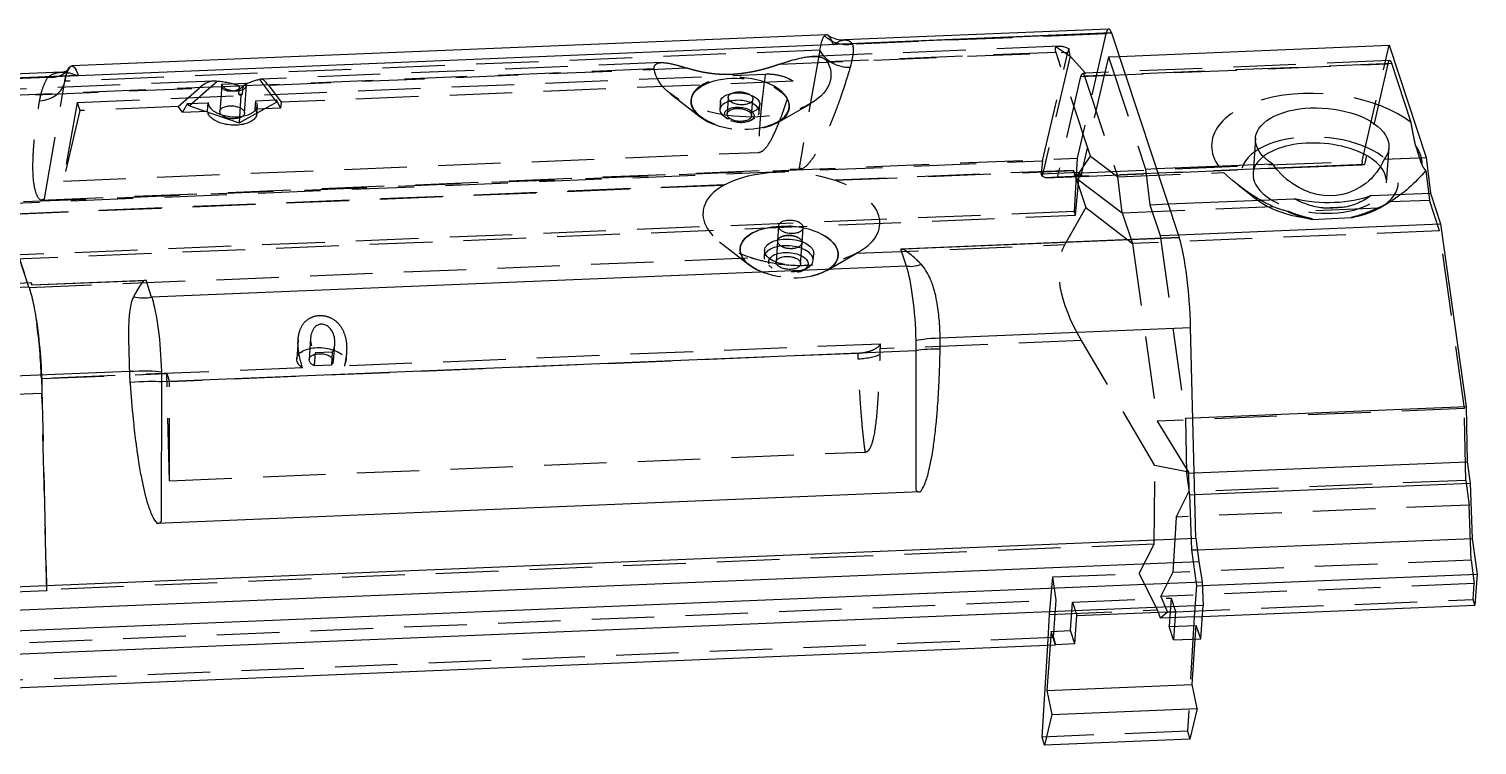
# Model space of a CAD drawing. Header units: millimetres. Extents: x -380 to 80, y -30 to 64.
# Drawn here: x -67.6 to 79.5, y -8.9 to 63.8 of the extents above; entities that cross this region are included whole.
import ezdxf

# ---------------------------------------------------------------- set-up
doc = ezdxf.new("R2010")
doc.units = ezdxf.units.MM
doc.linetypes.add('HIDDEN', pattern=[9.525, 6.35, -3.175])
doc.layers.get('0').update_dxf_attribs({"color": 253, "lineweight": 70, "true_color": 0x8faf8f})
doc.layers.add('Hidden', color=98, linetype='Continuous', lineweight=70, true_color=0x054805)

msp = doc.modelspace()

# ---------------------------------------------------------------- linework, layer by layer
at = {"color": 98, "lineweight": -3, "true_color": 0x054805}
for p, q in [((-74.18, 58.59), (42.37, 63.39)), ((42.37, 63.39), (14.17, 62.23)), ((42.08, 63.79), (15.25, 62.69)), ((42.37, 63.39), (49.25, 42.61)), ((13.42, 63.21), (-63.25, 60.06)), ((43.16, 61.01), (70.57, 62.14)), ((70.57, 62.14), (74.33, 50.75)), ((-64.3, 59.41), (-74.47, 58.99)), ((-62.65, 59.07), (-74.18, 58.6)), ((46.93, 49.63), (58.73, 50.11)), ((68.07, 50.03), (59.07, 49.66)), ((67.8, 50.01), (68.07, 50.03)), ((68.29, 50.94), (68.07, 50.03)), ((70.08, 50.58), (74.33, 50.75)), ((74.33, 50.75), (74.78, 47.12)), ((59.08, 49.65), (67.8, 50.01)), ((68.76, 46.88), (74.78, 47.12)), ((74.78, 47.12), (75.81, 44.01)), ((48.12, 46.03), (60.95, 46.55)), ((49.15, 42.91), (75.81, 44.01)), ((75.81, 44.01), (78.4, 25.46)), ((49.25, 42.61), (20.98, 41.45)), ((21.55, 39.71), (20.98, 41.45)), ((49.25, 42.6), (21.21, 41.45)), ((49.25, 42.6), (49.25, 42.61)), ((-67.3, 37.81), (-55.7, 38.29)), ((-67.3, 37.81), (-55.93, 38.27)), ((-55.13, 36.56), (-55.7, 38.29)), ((21.55, 39.71), (-55.13, 36.56)), ((-67.36, 38.01), (-136.45, 35.16)), ((-67.36, 38.01), (-67.3, 37.81)), ((-67.3, 37.81), (-67.3, 37.81)), ((24.97, 32.45), (50.4, 33.49)), ((50.95, 12.1), (50.4, 33.49)), ((22.54, 31.13), (-54.14, 27.97)), ((22.53, 16.99), (22.54, 31.13)), ((-135.24, 25.85), (-57.39, 29.05)), ((-54.14, 27.97), (-54.15, 13.83)), ((50.64, 24.32), (78.4, 25.46)), ((78.4, 25.46), (78.5, 19.86)), ((50.78, 18.72), (78.5, 19.86)), ((78.5, 19.86), (78.8, 17.68)), ((50.83, 16.53), (78.8, 17.68)), ((78.8, 17.68), (79, 12.08)), ((22.95, 16.79), (-54.57, 13.6)), ((-134.69, 4.46), (50.95, 12.1)), ((50.95, 12.1), (51.24, 9.75)), ((51.09, 10.93), (79, 12.08)), ((79, 12.08), (79.51, 8.44)), ((-134.4, 2.11), (51.24, 9.75)), ((51.24, 9.75), (51.58, 7.67)), ((-134.06, 0.03), (51.58, 7.67)), ((51.58, 7.67), (51.68, 5.27)), ((51.6, 7.29), (79.51, 8.44)), ((79.51, 8.44), (79.29, 5.3)), ((51.68, 5.27), (-133.96, -2.37)), ((38.86, 4.25), (48.89, 4.66)), ((48.34, 4.64), (48.24, 3.13)), ((48.89, 4.66), (48.69, 1.77)), ((51.44, 1.88), (51.68, 5.27)), ((51.6, 4.16), (79.29, 5.3)), ((38.66, 1.36), (38.86, 4.25)), ((48.69, 1.77), (48.24, 3.13)), ((48.69, 1.77), (51.44, 1.88)), ((50.57, -2.74), (50.89, 1.86)), ((-134.2, -5.76), (36.69, 1.28)), ((35.34, -8.09), (35.9, 1.24)), ((36.15, 1.25), (35.82, -3.35)), ((38.66, 1.36), (36.69, 1.28)), ((35.82, -3.35), (50.57, -2.74)), ((51.08, -5.19), (50.57, -2.74)), ((35.82, -3.35), (36.33, -5.8)), ((36.33, -5.8), (35.58, -8.9)), ((36.33, -5.8), (51.08, -5.19)), ((51.08, -5.19), (50.32, -8.29)), ((35.58, -8.9), (35.34, -8.09)), ((50.32, -8.29), (35.58, -8.9))]:
    msp.add_line(p, q, dxfattribs=at)
for centre, major_axis, ratio, start_param, end_param in [((42.21, 60.79), (0.12, -3), 0.178797, 2.613649, 3.141593), ((41.97, 57.68), (0.28, -6.69), 0.178797, 2.582805, 2.585314), ((13.7, 56.52), (0.28, -6.69), 0.178797, 2.589343, 3.141593), ((63.53, 48.65), (-6.78, 0.48), 0.521615, 3.609665, 5.753626), ((48.59, 34.3), (0.41, -9.99), 0.178797, 1.482903, 2.545282), ((21.07, 32.9), (0.33, -7.99), 0.178797, 1.470426, 2.582805), ((-67.96, 29.5), (0.41, -9.99), 0.178797, 2.545282, 2.582805), ((21.07, 32.9), (0.33, -7.99), 0.178797, 1.339166, 1.470426), ((25.52, 31.04), (-3, 0.06), 0.078239, 4.896488, 6.166082), ((-56.79, 27.65), (-2.99, -0.21), 0.094318, 3.619224, 4.888818)]:
    msp.add_ellipse(centre, major_axis=major_axis, ratio=ratio, start_param=start_param, end_param=end_param, dxfattribs=at)
at = {"color": 98, "lineweight": -3, "true_color": 0x054805, "extrusion": (-2.31032e-17, -1.13573e-16, -1)}
for start_param, end_param in [(6.002205, 6.132158), (6.132158, 6.835435)]:
    msp.add_ellipse((-62.98, 53.36), major_axis=(-0.28, 6.69), ratio=0.178797, start_param=start_param, end_param=end_param, dxfattribs=at)
at = {"color": 98, "lineweight": -3, "true_color": 0x054805, "extrusion": (1.60104e-17, -7.68547e-17, -1)}
msp.add_ellipse((-66.07, 61.37), major_axis=(2.51, -1.64), ratio=0.759894, start_param=6.161952, end_param=6.283276, dxfattribs=at)
at = {"color": 98, "lineweight": -3, "true_color": 0x054805, "extrusion": (1.7955e-17, -1.40383e-16, -1)}
for centre, major_axis, start_param, end_param in [((63.78, 52.22), (6.78, -0.48), 2.374957, 6.627561), ((63.65, 50.35), (7.98, -0.56), 0.839857, 1.879476)]:
    msp.add_ellipse(centre, major_axis=major_axis, ratio=0.521615, start_param=start_param, end_param=end_param, dxfattribs=at)
at = {"color": 98, "lineweight": -3, "true_color": 0x054805, "extrusion": (2.41556e-16, -6.06514e-16, -1)}
for start_param, end_param in [(6.067338, 7.635702), (5.60512, 6.067338)]:
    msp.add_ellipse((63.92, 54.23), major_axis=(3.07, -6.85), ratio=0.876831, start_param=start_param, end_param=end_param, dxfattribs=at)
at = {"color": 98, "lineweight": -3, "true_color": 0x054805, "extrusion": (-1.90373e-17, -6.67263e-17, -1)}
msp.add_ellipse((23.38, 41.88), major_axis=(-2.39, -1.81), ratio=0.53569, start_param=5.22286, end_param=5.885478, dxfattribs=at)
at = {"color": 98, "lineweight": -3, "true_color": 0x054805, "extrusion": (-1.18495e-20, -1.75542e-16, -1)}
msp.add_ellipse((-56.66, 38.59), major_axis=(-2.85, 0.95), ratio=0.671202, start_param=3.939401, end_param=4.602019, dxfattribs=at)
at = {"color": 98, "lineweight": -3, "true_color": 0x054805, "extrusion": (-2.35279e-17, -1.03258e-16, -1)}
for start_param, end_param in [(0.558787, 1.671167), (1.671167, 1.802427)]:
    msp.add_ellipse((-55.6, 29.75), major_axis=(-0.33, 7.99), ratio=0.178797, start_param=start_param, end_param=end_param, dxfattribs=at)
at = {"color": 98, "lineweight": -3, "true_color": 0x054805, "extrusion": (1.7416e-18, -7.93445e-17, -1)}
msp.add_ellipse((25.52, 32.2), major_axis=(3, 0.07), ratio=0.085741, start_param=3.233596, end_param=4.531647, dxfattribs=at)
at = {"color": 98, "lineweight": -3, "true_color": 0x054805, "extrusion": (2.86819e-17, -3.17122e-17, -1)}
msp.add_ellipse((-56.84, 28.81), major_axis=(3, 0.09), ratio=0.086989, start_param=4.532243, end_param=5.830294, dxfattribs=at)
at = {"color": 98, "lineweight": -3, "true_color": 0x054805}
for points, knots in [([(13.59, 63.16), (13.82, 63), (14.11, 62.86), (14.69, 62.7), (14.97, 62.67), (15.25, 62.69)], [0, 0, 0, 0, 0.001008581, 0.001008581, 0.001856564, 0.001856564, 0.001856564, 0.001856564]), ([(14.09, 62.24), (14.1, 62.24), (14.11, 62.24), (14.12, 62.23), (14.14, 62.23), (14.15, 62.23), (14.16, 62.23), (14.17, 62.23)], [-0.00000017333, -0.00000017333, -0.00000017333, -0.00000017333, 0.00000275573, 0.00000422026, 0.00000568479, 0.00000714932, 0.00001007839, 0.00001007839, 0.00001007839, 0.00001007839]), ([(14.17, 62.23), (14.32, 62.29), (14.37, 62.35), (14.46, 62.41), (14.55, 62.46), (14.64, 62.51), (14.73, 62.55), (14.78, 62.58), (14.84, 62.6), (14.89, 62.62), (14.92, 62.63), (14.95, 62.64), (14.99, 62.65), (15.07, 62.67), (15.16, 62.68), (15.24, 62.69)], [-0.015862489, -0.015862489, -0.015862489, -0.015862489, -0.015061123, -0.015061123, -0.015061123, -0.014200078, -0.014200078, -0.014200078, -0.013661924, -0.013661924, -0.013661924, -0.013325578, -0.013325578, -0.013325578, -0.012418434, -0.012418434, -0.012418434, -0.012418434]), ([(-64.3, 59.41), (-64.07, 59.42), (-63.81, 59.52), (-63.62, 59.66), (-63.59, 59.69), (-63.56, 59.73), (-63.56, 59.74), (-63.56, 59.73)], [0, 0, 0, 0, 0.00207208, 0.00207208, 0.002788052, 0.002788052, 0.003453099, 0.003453099, 0.003453099, 0.003453099]), ([(-64.3, 59.41), (-64.16, 59.42), (-64.03, 59.41), (-63.89, 59.4), (-63.84, 59.39), (-63.78, 59.39), (-63.73, 59.38), (-63.65, 59.37), (-63.56, 59.35), (-63.48, 59.33), (-63.34, 59.3), (-63.21, 59.26), (-63.07, 59.21), (-62.94, 59.17), (-62.83, 59.11), (-62.65, 59.07)], [-0.019703019, -0.019703019, -0.019703019, -0.019703019, -0.018795875, -0.018795875, -0.018795875, -0.018459529, -0.018459529, -0.018459529, -0.017921375, -0.017921375, -0.017921375, -0.01706033, -0.01706033, -0.01706033, -0.016258964, -0.016258964, -0.016258964, -0.016258964]), ([(-62.65, 59.07), (-62.64, 59.07), (-62.63, 59.07), (-62.62, 59.07), (-62.61, 59.07), (-62.6, 59.08), (-62.59, 59.08), (-62.58, 59.09)], [0, 0, 0, 0, 0.0000460859, 0.0000691289, 0.0000921718, 0.0001152148, 0.0001613007, 0.0001613007, 0.0001613007, 0.0001613007]), ([(20.98, 41.45), (21.01, 41.45), (21.04, 41.45), (21.12, 41.45), (21.16, 41.45), (21.21, 41.45)], [0, 0, 0, 0, 0.0001017845, 0.0001017845, 0.0002342784, 0.0002342784, 0.0002342784, 0.0002342784]), ([(23.06, 39.88), (22.99, 39.96), (22.91, 40.03), (22.84, 40.11), (22.72, 40.23), (22.59, 40.35), (22.47, 40.46), (22.27, 40.64), (22.07, 40.81), (21.86, 40.98), (21.64, 41.14), (21.43, 41.3), (21.21, 41.45)], [0.025575306, 0.025575306, 0.025575306, 0.025575306, 0.026031803, 0.026031803, 0.026031803, 0.026762197, 0.026762197, 0.026762197, 0.027930828, 0.027930828, 0.027930828, 0.029135979, 0.029135979, 0.029135979, 0.029135979]), ([(24.97, 32.45), (24.96, 33.08), (24.92, 33.71), (24.87, 34.34), (24.81, 34.95), (24.73, 35.55), (24.63, 36.14), (24.56, 36.51), (24.48, 36.87), (24.39, 37.22), (24.33, 37.43), (24.26, 37.65), (24.19, 37.86), (24.13, 38.03), (24.07, 38.2), (24, 38.36), (23.89, 38.62), (23.76, 38.88), (23.62, 39.12), (23.46, 39.39), (23.28, 39.65), (23.06, 39.88)], [-0.02649951, -0.02649951, -0.02649951, -0.02649951, -0.02403252, -0.02403252, -0.02403252, -0.02164029, -0.02164029, -0.02164029, -0.02014514, -0.02014514, -0.02014514, -0.01921067, -0.01921067, -0.01921067, -0.01844707, -0.01844707, -0.01844707, -0.01722529, -0.01722529, -0.01722529, -0.01586628, -0.01586628, -0.01586628, -0.01586628]), ([(-55.93, 38.27), (-56.02, 38.16), (-56.1, 38.04), (-56.19, 37.92), (-56.33, 37.72), (-56.46, 37.51), (-56.59, 37.29), (-56.68, 37.15), (-56.76, 37.01), (-56.83, 36.86), (-56.88, 36.77), (-56.93, 36.68), (-56.98, 36.58)], [0.000526978, 0.000526978, 0.000526978, 0.000526978, 0.00137345, 0.00137345, 0.00137345, 0.002718358, 0.002718358, 0.002718358, 0.003558925, 0.003558925, 0.003558925, 0.00408428, 0.00408428, 0.00408428, 0.00408428]), ([(-55.93, 38.27), (-55.89, 38.28), (-55.84, 38.28), (-55.77, 38.28), (-55.73, 38.29), (-55.7, 38.29)], [0, 0, 0, 0, 0.000132255, 0.000132255, 0.0002342784, 0.0002342784, 0.0002342784, 0.0002342784]), ([(-56.98, 36.58), (-57.1, 36.34), (-57.18, 36.08), (-57.25, 35.8), (-57.31, 35.55), (-57.35, 35.29), (-57.38, 35.02), (-57.4, 34.85), (-57.42, 34.68), (-57.43, 34.51), (-57.44, 34.47), (-57.44, 34.43), (-57.44, 34.39)], [-0.015346008, -0.015346008, -0.015346008, -0.015346008, -0.014001934, -0.014001934, -0.014001934, -0.012784749, -0.012784749, -0.012784749, -0.012024008, -0.012024008, -0.012024008, -0.01184926, -0.01184926, -0.01184926, -0.01184926]), ([(-57.44, 34.39), (-57.46, 34.08), (-57.47, 33.76), (-57.48, 33.43), (-57.49, 32.83), (-57.48, 32.22), (-57.46, 31.59), (-57.44, 30.76), (-57.41, 29.9), (-57.39, 29.05)], [-0.01184926, -0.01184926, -0.01184926, -0.01184926, -0.010482469, -0.010482469, -0.010482469, -0.008016005, -0.008016005, -0.008016005, -0.004715941, -0.004715941, -0.004715941, -0.004715941]), ([(22.95, 16.79), (23.14, 17), (23.26, 17.26), (23.37, 17.52), (23.55, 17.93), (23.68, 18.36), (23.79, 18.79), (24, 19.63), (24.15, 20.48), (24.28, 21.33), (24.35, 21.87), (24.42, 22.4), (24.48, 22.94), (24.52, 23.28), (24.55, 23.61), (24.59, 23.95), (24.63, 24.45), (24.68, 24.96), (24.71, 25.47), (24.77, 26.29), (24.82, 27.1), (24.86, 27.92), (24.92, 29.04), (24.95, 30.16), (24.97, 31.28)], [0.01914008, 0.01914008, 0.01914008, 0.01914008, 0.01998422, 0.01998422, 0.01998422, 0.02132057, 0.02132057, 0.02132057, 0.02391228, 0.02391228, 0.02391228, 0.02553209, 0.02553209, 0.02553209, 0.02654448, 0.02654448, 0.02654448, 0.02807939, 0.02807939, 0.02807939, 0.03053526, 0.03053526, 0.03053526, 0.03390979, 0.03390979, 0.03390979, 0.03390979]), ([(-57.33, 27.9), (-57.33, 27.84), (-57.32, 27.79), (-57.32, 27.74), (-57.24, 26.56), (-57.14, 25.37), (-57.01, 24.19), (-56.94, 23.45), (-56.86, 22.72), (-56.76, 21.98), (-56.7, 21.52), (-56.64, 21.06), (-56.57, 20.61), (-56.52, 20.27), (-56.47, 19.94), (-56.42, 19.61), (-56.33, 19.08), (-56.24, 18.55), (-56.13, 18.02), (-55.96, 17.18), (-55.77, 16.34), (-55.51, 15.53), (-55.38, 15.11), (-55.23, 14.69), (-55.04, 14.29), (-54.91, 14.04), (-54.78, 13.79), (-54.57, 13.6)], [0.0035367, 0.0035367, 0.0035367, 0.0035367, 0.00368995, 0.00368995, 0.00368995, 0.00726808, 0.00726808, 0.00726808, 0.00950441, 0.00950441, 0.00950441, 0.01090212, 0.01090212, 0.01090212, 0.01191508, 0.01191508, 0.01191508, 0.01353582, 0.01353582, 0.01353582, 0.01612901, 0.01612901, 0.01612901, 0.01746612, 0.01746612, 0.01746612, 0.01831106, 0.01831106, 0.01831106, 0.01831106]), ([(22.53, 16.99), (22.53, 16.99), (22.53, 16.99), (22.53, 16.98), (22.53, 16.98), (22.53, 16.97), (22.53, 16.97), (22.53, 16.96), (22.54, 16.96), (22.55, 16.94), (22.55, 16.93), (22.59, 16.89), (22.61, 16.87), (22.68, 16.83), (22.72, 16.82), (22.82, 16.8), (22.88, 16.79), (22.95, 16.79)], [-0.0000013925, -0.0000013925, -0.0000013925, -0.0000013925, 0, 0, 0.0000053173, 0.0000053173, 0.0000096494, 0.0000096494, 0.0000175072, 0.0000175072, 0.000030477, 0.000030477, 0.0000533891, 0.0000533891, 0.0000760919, 0.0000760919, 0.0001008652, 0.0001008652, 0.0001008652, 0.0001008652]), ([(-54.57, 13.6), (-54.51, 13.61), (-54.45, 13.62), (-54.35, 13.65), (-54.31, 13.66), (-54.24, 13.71), (-54.21, 13.73), (-54.18, 13.77), (-54.17, 13.78), (-54.16, 13.8), (-54.16, 13.8), (-54.16, 13.81), (-54.15, 13.82), (-54.15, 13.82), (-54.15, 13.83), (-54.15, 13.83), (-54.15, 13.83), (-54.15, 13.83)], [0, 0, 0, 0, 0.0001999392, 0.0001999392, 0.0003831742, 0.0003831742, 0.0005680979, 0.0005680979, 0.0006727698, 0.0006727698, 0.0007361743, 0.0007361743, 0.0007711234, 0.0007711234, 0.0008142404, 0.0008142404, 0.0008254286, 0.0008254286, 0.0008254286, 0.0008254286])]:
    msp.add_open_spline(points, degree=3, knots=knots, dxfattribs=at)
for points in [[(24.97, 31.28), (24.98, 31.67), (24.98, 32.06), (24.97, 32.45)], [(-57.39, 29.05), (-57.38, 28.67), (-57.36, 28.28), (-57.33, 27.9)]]:
    msp.add_open_spline(points, degree=3, dxfattribs=at)
at = {"layer": 'Hidden', "linetype": 'HIDDEN', "lineweight": -3}
for p, q in [((41.81, 63.3), (16.08, 62.24)), ((41.81, 63.3), (38.89, 50.68)), ((37.08, 62.04), (11.96, 61.01)), ((15.24, 62.69), (15.25, 62.69)), ((36.77, 61.99), (38.17, 61.05)), ((38.17, 61.05), (38.04, 61.81)), ((67.83, 50.38), (70.57, 62.14)), ((12.73, 61.65), (-63.95, 58.49)), ((-3.35, 60.38), (-44.04, 58.7)), ((8.71, 60.23), (37.93, 61.44)), ((12.73, 61.65), (10.65, 49.71)), ((36.74, 61.42), (13.5, 60.46)), ((38.17, 61.05), (35.33, 48.84)), ((35.37, 50.41), (37.93, 61.44)), ((40.23, 50.87), (36.74, 61.42)), ((38.17, 61.05), (39.73, 59.31)), ((42.06, 60.96), (39.32, 49.2)), ((70.63, 60.58), (39.73, 59.31)), ((42.06, 60.96), (43.16, 61.01)), ((42.06, 60.96), (45.83, 49.58)), ((-65.68, 58.87), (-74.74, 58.5)), ((-64.3, 59.41), (-64.3, 59.41)), ((-62.71, 56.34), (7.21, 59.22)), ((-4.08, 59.74), (-45.85, 58.02)), ((-43.27, 58.09), (-0.81, 59.84)), ((39.24, 58.97), (36.86, 48.74)), ((39.24, 58.97), (70.45, 60.26)), ((70.84, 60.29), (39.63, 59)), ((39.63, 59), (43.02, 48.78)), ((70.45, 60.26), (68.29, 50.94)), ((72.81, 54.31), (70.84, 60.29)), ((-48.81, 58.51), (-143.47, 54.61)), ((-46.2, 58), (-143.06, 54.02)), ((-143.05, 53.98), (-50.3, 57.8)), ((-66.03, 46.55), (-63.95, 58.49)), ((-52.44, 55.92), (-50.3, 57.8)), ((-48.46, 58.48), (-51.29, 55.98)), ((-48.01, 58.09), (-48.19, 55.43)), ((-47.99, 58.18), (-45.55, 58.28)), ((-46.26, 57.15), (-46.2, 58)), ((-45.85, 58.02), (-46.2, 58)), ((-45.91, 57.17), (-45.85, 58.02)), ((-45.7, 55.25), (-45.5, 58.08)), ((-44.18, 58.65), (-42.46, 56.35)), ((-43.27, 58.09), (-41.98, 56.35)), ((10.04, 58.49), (-41.98, 56.35)), ((-62.71, 56.34), (-64.1, 48.36)), ((-62.71, 56.34), (-62.44, 55.51)), ((-52.44, 55.92), (-62.44, 55.51)), ((-52.01, 55.35), (-52.44, 55.92)), ((-51.48, 56.22), (-52.01, 55.35)), ((-51.48, 56.22), (-49.38, 56.31)), ((-51.29, 55.98), (-51.48, 56.22)), ((-51.29, 55.98), (-46.25, 54.28)), ((-49.44, 55.46), (-49.38, 56.31)), ((-45.91, 57.17), (-46.26, 57.15)), ((-46.06, 57.08), (-46.25, 54.28)), ((-46.25, 54.28), (-42.46, 56.35)), ((-44.6, 55.66), (-44.54, 56.51)), ((-44.54, 56.51), (-42.44, 56.6)), ((-44.45, 55.16), (-44.39, 56.02)), ((-42.44, 56.6), (-42.46, 56.35)), ((-42.03, 55.76), (-42.44, 56.6)), ((-41.98, 56.35), (-42.03, 55.76)), ((-2.42, 57.21), (0.59, 54.86)), ((-0.33, 56.61), (-0.34, 56.52)), ((2.66, 56.4), (2.6, 55.64)), ((3.44, 56.85), (3.32, 55.16)), ((5.82, 54.98), (5.93, 56.67)), ((6.59, 55.36), (6.65, 56.12)), ((8.48, 54.3), (11.79, 56.21)), ((9.63, 55.82), (9.64, 55.91)), ((-62.44, 55.51), (-64.1, 48.36)), ((-52.01, 55.35), (-49.44, 55.46)), ((-42.03, 55.76), (-44.6, 55.66)), ((2.98, 54.97), (3.35, 54.68)), ((5.72, 54.51), (6.13, 54.75)), ((57, 52.7), (56.75, 49.13)), ((70.32, 48.17), (70.57, 51.75)), ((73.91, 50.04), (73.28, 51.93)), ((-139.49, 43.21), (35.37, 50.41)), ((-77.67, 45.88), (38.89, 50.68)), ((-64.1, 48.36), (6.51, 51.27)), ((35.37, 50.41), (35.24, 49.09)), ((38.89, 50.68), (38.59, 45.26)), ((38.76, 48.68), (40.23, 50.87)), ((39.32, 49.2), (67.83, 50.38)), ((40.23, 50.87), (43.02, 48.78)), ((67.83, 50.38), (67.8, 50.01)), ((-66.39, 46.42), (10.97, 49.61)), ((38.51, 49.44), (14.26, 48.44)), ((14.26, 48.43), (38.52, 49.42)), ((35.24, 49.09), (39.13, 49.25)), ((35.33, 48.84), (35.24, 49.09)), ((35.67, 48.68), (35.33, 48.84)), ((35.67, 48.68), (39.26, 48.83)), ((36.86, 48.74), (35.67, 48.68)), ((59.07, 49.66), (36.86, 48.74)), ((38.51, 49.44), (39.76, 45.66)), ((38.52, 49.42), (38.51, 49.44)), ((38.76, 48.68), (38.52, 49.42)), ((38.72, 44.89), (39.13, 49.25)), ((38.76, 48.68), (43.47, 45.14)), ((39.13, 49.25), (39.26, 48.83)), ((39.26, 48.83), (39.29, 48.83)), ((39.29, 48.83), (59.08, 49.65)), ((39.32, 49.2), (39.29, 48.83)), ((43.02, 48.78), (53.77, 49.22)), ((43.47, 45.14), (43.02, 48.78)), ((45.83, 49.58), (46.93, 49.63)), ((45.83, 49.58), (46.28, 45.95)), ((74.3, 49.43), (74.67, 46.43)), ((3.05, 47.98), (-70.03, 44.97)), ((-70.03, 44.96), (3.05, 47.96)), ((3.05, 47.96), (3.05, 47.98)), ((14.26, 48.44), (14.26, 48.43)), ((55.23, 47.96), (57.04, 46.55)), ((39.76, 45.66), (37.62, 41.9)), ((39.76, 45.66), (43.01, 43.16)), ((43.47, 45.14), (58.78, 45.77)), ((46.28, 45.95), (48.12, 46.03)), ((46.28, 45.95), (47.31, 42.84)), ((66.12, 45.71), (63.85, 45.62)), ((69.49, 45.6), (69.47, 45.64)), ((69.67, 45.66), (70.49, 46.14)), ((70.71, 46.27), (74.67, 46.43)), ((75.71, 43.3), (74.67, 46.43)), ((38.59, 45.26), (-147.05, 37.62)), ((-137.64, 37.63), (38.72, 44.89)), ((-70.03, 44.97), (-67.58, 37.56)), ((-67.59, 37.59), (-70.03, 44.96)), ((38.72, 44.89), (38.59, 45.26)), ((43.47, 45.14), (44.51, 42.01)), ((60.33, 45.28), (60.35, 45.22)), ((69.49, 45.6), (60.35, 45.22)), ((62.76, 44.47), (62.74, 44.53)), ((62.75, 44.53), (62.76, 44.47)), ((62.76, 44.47), (66.75, 44.64)), ((62.76, 44.47), (62.76, 44.47)), ((66.75, 44.64), (66.74, 44.66)), ((8.55, 43.8), (8.45, 42.26)), ((10.94, 42.09), (11.05, 43.62)), ((43.01, 43.16), (44.51, 42.01)), ((75.71, 43.3), (44.51, 42.01)), ((47.31, 42.84), (49.15, 42.91)), ((47.31, 42.84), (49.89, 24.29)), ((78.22, 25.26), (75.71, 43.3)), ((2.56, 42.2), (5.57, 39.84)), ((4.64, 41.51), (4.64, 41.51)), ((7.13, 41.33), (7.08, 40.65)), ((8.45, 42.27), (8.3, 40.14)), ((10.79, 39.96), (10.94, 42.09)), ((13.46, 39.29), (16.77, 41.2)), ((16.44, 41.02), (37.62, 41.9)), ((44.51, 42.01), (47.02, 23.98)), ((-67.58, 37.56), (5.77, 40.58)), ((7.55, 39.82), (7.92, 39.53)), ((12.07, 40.3), (12.12, 40.98)), ((14.61, 40.81), (14.61, 40.81)), ((11.08, 39.31), (11.49, 39.54)), ((-67.59, 37.59), (-136.68, 34.74)), ((-38.99, 32.44), (-39.14, 30.22)), ((-40.25, 32.28), (-40.39, 30.31)), ((-38.53, 30.92), (-38.62, 29.64)), ((-36.78, 30.99), (-38.53, 30.92)), ((-36.78, 30.99), (-36.87, 29.71)), ((-36.65, 30.05), (-36.52, 31.83)), ((18.9, 31.81), (-35.55, 29.57)), ((-35.34, 30.91), (-35.4, 29.96)), ((39.32, 32.16), (18.89, 31.32)), ((46.79, 19.48), (39.32, 32.16)), ((16.63, 30.86), (-53.32, 27.98)), ((-38.62, 29.64), (-36.87, 29.71)), ((-39.81, 29.4), (-66.33, 28.3)), ((-66.33, 28.3), (-66.32, 28.3)), ((-66.32, 28.3), (-53.6, 28.82)), ((-66.32, 28.3), (-65.8, 6.87)), ((-53.33, 17.94), (-53.6, 28.82)), ((-53.6, 28.82), (-53.32, 27.98)), ((-53.33, 17.94), (-53.32, 27.98)), ((-66.27, 26.8), (-101.38, 25.35)), ((-65.78, 6.75), (-66.27, 26.8)), ((78.22, 25.26), (47.02, 23.98)), ((78.36, 17.97), (78.22, 25.26)), ((47.02, 23.98), (50.2, 18.79)), ((49.89, 24.29), (50.64, 24.32)), ((49.89, 24.29), (49.99, 18.69)), ((-53.33, 17.94), (17.36, 20.85)), ((46.71, 11.5), (46.79, 19.48)), ((50.2, 18.79), (46.79, 19.48)), ((49.99, 18.69), (50.78, 18.72)), ((49.99, 18.69), (50.3, 16.51)), ((50.2, 18.79), (50.24, 16.81)), ((78.36, 17.97), (50.24, 16.81)), ((78.36, 17.97), (78.7, 15.47)), ((48.94, 14.25), (50.24, 16.81)), ((50.3, 16.51), (50.83, 16.53)), ((50.3, 16.51), (50.49, 10.91)), ((78.7, 15.47), (48.94, 14.25)), ((78.9, 9.87), (78.7, 15.47)), ((48.94, 14.25), (48.62, 8.62)), ((46.71, 11.5), (-65.8, 6.87)), ((45.2, 8.53), (46.71, 11.5)), ((50.49, 10.91), (51.09, 10.93)), ((50.49, 10.91), (51, 7.27)), ((78.9, 9.87), (48.62, 8.62)), ((78.9, 9.87), (79.23, 7.49)), ((36.08, 4.37), (36.41, 8.17)), ((36.41, 8.17), (45.2, 8.53)), ((36.74, 5.81), (36.41, 8.17)), ((47.04, 4.82), (45.2, 8.53)), ((47.39, 6.18), (48.62, 8.62)), ((79.23, 7.49), (47.39, 6.18)), ((79.12, 5.88), (79.23, 7.49)), ((-65.78, 6.75), (-134.87, 3.9)), ((-65.8, 6.87), (-65.78, 6.75)), ((38.41, 5.61), (48.44, 6.02)), ((47.39, 6.18), (48.05, 4.6)), ((48.44, 6.02), (48.34, 4.64)), ((48.44, 6.02), (48.89, 4.66)), ((51, 7.27), (50.78, 4.13)), ((51, 7.27), (51.6, 7.29)), ((-134.15, -1.22), (36.74, 5.81)), ((36.08, 4.37), (47.04, 4.82)), ((36.47, 2.02), (36.74, 5.81)), ((38.21, 2.72), (38.41, 5.61)), ((38.41, 5.61), (38.86, 4.25)), ((47.35, 3.98), (47.04, 4.82)), ((48.05, 4.6), (47.35, 3.98)), ((48.05, 4.6), (79.12, 5.88)), ((79.29, 5.3), (79.12, 5.88)), ((35.9, 1.24), (36.08, 4.37)), ((50.78, 4.12), (47.35, 3.98)), ((48.24, 3.13), (50.99, 3.24)), ((50.78, 4.12), (50.09, -7.49)), ((50.78, 4.13), (51.6, 4.16)), ((50.78, 4.12), (50.78, 4.13)), ((50.89, 1.86), (50.99, 3.24)), ((51.44, 1.88), (50.99, 3.24)), ((36.47, 2.02), (-134.42, -5.02)), ((36.24, 2.64), (36.15, 1.25)), ((36.24, 2.64), (38.21, 2.72)), ((36.69, 1.28), (36.24, 2.64)), ((36.47, 2.02), (36.69, 1.28)), ((38.66, 1.36), (38.21, 2.72)), ((50.09, -7.49), (35.34, -8.09)), ((50.09, -7.49), (50.32, -8.29))]:
    msp.add_line(p, q, dxfattribs=at)
for centre, major_axis, ratio, start_param, end_param in [((42.21, 60.79), (0.12, -3), 0.178797, 3.141593, 3.716829), ((13.7, 56.52), (0.28, -6.69), 0.178797, 3.29262, 3.832039), ((13.7, 56.52), (0.28, -6.69), 0.178797, 3.141593, 3.29262), ((38.46, 58.1), (0.16, -4), 0.178797, 3.510564, 3.715709), ((15.43, 62.41), (-2.88, 0.84), 0.819024, 0.652726, 1.93918), ((41.47, 57.38), (-2.15, 1.76), 0.370041, 5.892541, 6.463675), ((-66.9, 59.02), (-2.96, 0.51), 0.831118, 1.845362, 3.131816), ((-49.78, 54.46), (1.51, 3.96), 0.549934, 0.08284, 0.805575), ((-46.44, 54.6), (-5.44, 2.55), 0.541506, 4.917934, 5.328104), ((-46.75, 58.17), (-1.25, 0.09), 0.521615, 0.106989, 3.456864), ((-46.09, 54.62), (3.82, 3.64), 0.495567, 0.66295, 1.07312), ((-42.75, 54.75), (-1.37, 3.94), 0.238683, 5.637137, 6.359871), ((63.72, 51.37), (-11.17, 0.79), 0.521615, 3.799635, 6.792223), ((-46.89, 56.19), (-2.49, 0.18), 0.521615, 0.042242, 3.521611), ((63.53, 48.65), (-7.98, 0.56), 0.521615, 2.021158, 7.791845), ((63.53, 48.65), (-6.78, 0.48), 0.521615, 5.753626, 9.89285), ((9.86, 44.56), (-8.98, 0.63), 0.521615, 5.609333, 7.417822), ((9.86, 44.56), (-8.98, 0.63), 0.521615, 2.429216, 4.237706), ((63.59, 49.5), (-8.98, 0.63), 0.521615, 1.041919, 1.235272), ((9.69, 42.18), (-1.25, 0.09), 0.521615, 2.614035, 5.748476), ((9.7, 42.18), (-1.25, 0.09), 0.521615, 5.755627, 8.890068), ((9.69, 42.18), (-1.25, 0.09), 0.521615, 5.748476, 8.89722), ((-68.21, 28.7), (0.43, -10.41), 0.178797, 1.525783, 2.087858), ((-37.75, 32.14), (-0.23, 1.68), 0.725179, 3.865816, 8.564698), ((-37.9, 30.14), (-1.25, 0.09), 0.521615, 2.574078, 7.27296), ((16.1, 30.96), (-3, -0.1), 0.231689, 1.747689, 2.747114)]:
    msp.add_ellipse(centre, major_axis=major_axis, ratio=ratio, start_param=start_param, end_param=end_param, dxfattribs=at)
at = {"layer": 'Hidden', "linetype": 'HIDDEN', "lineweight": -3, "extrusion": (-4.92165e-19, -1.34728e-16, -1)}
msp.add_ellipse((15.68, 64.74), major_axis=(2.94, 0.61), ratio=0.844412, start_param=1.610731, end_param=2.699391, dxfattribs=at)
at = {"layer": 'Hidden', "linetype": 'HIDDEN', "lineweight": -3, "extrusion": (-3.02036e-16, 1.51597e-16, -1)}
msp.add_ellipse((40.43, 58.18), major_axis=(-3.68, 3.79), ratio=0.196326, start_param=5.898227, end_param=6.308396, dxfattribs=at)
at = {"layer": 'Hidden', "linetype": 'HIDDEN', "lineweight": -3, "extrusion": (-2.27704e-16, 1.79225e-16, -1)}
msp.add_ellipse((39.18, 58.13), major_axis=(-2.63, 3.75), ratio=0.434284, start_param=0.123651, end_param=0.64124, dxfattribs=at)
at = {"layer": 'Hidden', "linetype": 'HIDDEN', "lineweight": -3, "extrusion": (1.7955e-17, -1.40383e-16, -1)}
for centre, major_axis, start_param, end_param in [((4.89, 59.58), (8.98, -0.63), 5.960357, 9.325346), ((63.67, 50.57), (10.23, -0.72), 5.89522, 6.24889), ((63.61, 49.81), (7.98, -0.56), 1.214414, 1.504919), ((63.59, 49.5), (8.98, -0.63), 0.619659, 0.820082)]:
    msp.add_ellipse(centre, major_axis=major_axis, ratio=0.521615, start_param=start_param, end_param=end_param, dxfattribs=at)
at = {"layer": 'Hidden', "linetype": 'HIDDEN', "lineweight": -3, "extrusion": (-2.31651e-17, -1.1207e-16, -1)}
for centre, major_axis, start_param, end_param in [((70.72, 58.59), (-0.08, 2), 5.709069, 6.841973), ((-68.21, 28.7), (-0.43, 10.41), 0.558787, 1.053735)]:
    msp.add_ellipse(centre, major_axis=major_axis, ratio=0.178797, start_param=start_param, end_param=end_param, dxfattribs=at)
at = {"layer": 'Hidden', "linetype": 'HIDDEN', "lineweight": -3, "extrusion": (1.60104e-17, -7.68547e-17, -1)}
msp.add_ellipse((-66.07, 61.37), major_axis=(2.51, -1.64), ratio=0.759894, start_param=0.000091, end_param=0.967427, dxfattribs=at)
at = {"layer": 'Hidden', "linetype": 'HIDDEN', "lineweight": -3, "extrusion": (-2.31032e-17, -1.13573e-16, -1)}
msp.add_ellipse((-62.98, 53.36), major_axis=(-0.28, 6.69), ratio=0.178797, start_param=5.592739, end_param=6.002205, dxfattribs=at)
at = {"layer": 'Hidden', "linetype": 'HIDDEN', "lineweight": -3, "extrusion": (-1.1922e-17, -1.69584e-16, -1)}
for centre, major_axis in [((4.65, 56.26), (4.99, -0.35)), ((4.6, 55.5), (2, -0.14)), ((9.63, 41.16), (4.99, -0.35)), ((9.58, 40.48), (2.49, -0.18))]:
    msp.add_ellipse(centre, major_axis=major_axis, ratio=0.521615, dxfattribs=at)
at = {"layer": 'Hidden', "linetype": 'HIDDEN', "lineweight": -3}
for centre, major_axis in [((4.65, 56.17), (-4.99, 0.35)), ((4.65, 56.26), (-2, 0.14)), ((4.69, 56.76), (-1.25, 0.09)), ((-46.95, 55.34), (-1.25, 0.09)), ((4.57, 55.07), (-1.5, 0.11)), ((4.57, 55.07), (-1.25, 0.09)), ((9.63, 41.16), (-4.99, 0.35)), ((9.63, 41.16), (-2.49, 0.18)), ((9.55, 40.05), (-2, 0.14)), ((9.55, 40.05), (-1.25, 0.09))]:
    msp.add_ellipse(centre, major_axis=major_axis, ratio=0.521615, dxfattribs=at)
at = {"layer": 'Hidden', "linetype": 'HIDDEN', "lineweight": -3, "extrusion": (-1.17116e-15, 1.126e-15, -1)}
msp.add_ellipse((41.48, 57.38), major_axis=(-1.84, 1.9), ratio=0.196326, start_param=5.898227, end_param=6.459996, dxfattribs=at)
at = {"layer": 'Hidden', "linetype": 'HIDDEN', "lineweight": -3, "extrusion": (5.90318e-15, 1.86403e-15, -1)}
msp.add_ellipse((-46.74, 58.32), major_axis=(-1.25, -0.42), ratio=0.595449, start_param=3.699523, end_param=6.632833, dxfattribs=at)
at = {"layer": 'Hidden', "linetype": 'HIDDEN', "lineweight": -3, "extrusion": (2.67983e-16, -2.78635e-16, -1)}
msp.add_ellipse((-46.44, 54.6), major_axis=(-4.08, 1.91), ratio=0.541506, start_param=1.365252, end_param=1.413106, dxfattribs=at)
at = {"layer": 'Hidden', "linetype": 'HIDDEN', "lineweight": -3, "extrusion": (-1.02589e-15, -1.01558e-15, -1)}
msp.add_ellipse((-46.09, 54.62), major_axis=(2.87, 2.73), ratio=0.495567, start_param=5.162211, end_param=5.210065, dxfattribs=at)
at = {"layer": 'Hidden', "linetype": 'HIDDEN', "lineweight": -3, "extrusion": (-1.1922e-17, -1.69584e-16, -1)}
for centre, major_axis, start_param, end_param in [((-46.95, 55.34), (2.49, -0.18), 5.903167, 9.382536), ((9.7, 42.18), (1.25, -0.09), 3.669151, 6.817895), ((-37.9, 30.14), (2.49, -0.18), 2.407955, 6.594562)]:
    msp.add_ellipse(centre, major_axis=major_axis, ratio=0.521615, start_param=start_param, end_param=end_param, dxfattribs=at)
at = {"layer": 'Hidden', "linetype": 'HIDDEN', "lineweight": -3, "extrusion": (-3.59596e-17, -1.15724e-16, -1)}
msp.add_ellipse((9.86, 44.56), major_axis=(8.97, -0.63), ratio=0.521615, start_param=3.814408, end_param=5.188109, dxfattribs=at)
at = {"layer": 'Hidden', "linetype": 'HIDDEN', "lineweight": -3, "extrusion": (-7.29319e-18, -1.07473e-16, -1)}
for start_param, end_param in [(0.452821, 0.752692), (5.778575, 6.036054)]:
    msp.add_ellipse((61.79, 69.84), major_axis=(4.91, -25.15), ratio=0.675128, start_param=start_param, end_param=end_param, dxfattribs=at)
at = {"layer": 'Hidden', "linetype": 'HIDDEN', "lineweight": -3, "extrusion": (2.67789e-16, -8.68516e-16, -1)}
for start_param, end_param in [(3.624071, 3.998628), (2.959009, 3.333566)]:
    msp.add_ellipse((63.92, 54.23), major_axis=(-3.61, 8.06), ratio=0.876831, start_param=start_param, end_param=end_param, dxfattribs=at)
at = {"layer": 'Hidden', "linetype": 'HIDDEN', "lineweight": -3, "extrusion": (1.7955e-17, -1.40383e-16, -1)}
msp.add_ellipse((9.8, 43.71), major_axis=(1.25, -0.09), ratio=0.521615, dxfattribs=at)
at = {"layer": 'Hidden', "linetype": 'HIDDEN', "lineweight": -3, "extrusion": (1.46183e-16, -1.85175e-16, -1)}
msp.add_ellipse((45.93, 33.4), major_axis=(-7.48, 9.47), ratio=0.510451, start_param=4.974622, end_param=6.078713, dxfattribs=at)
at = {"layer": 'Hidden', "linetype": 'HIDDEN', "lineweight": -3, "extrusion": (9.2967e-18, -2.25811e-16, -1)}
for start_param, end_param in [(0.558787, 1.04506), (1.04506, 1.734404)]:
    msp.add_ellipse((-68.23, 28.47), major_axis=(-0.44, 10.71), ratio=0.178797, start_param=start_param, end_param=end_param, dxfattribs=at)
at = {"layer": 'Hidden', "linetype": 'HIDDEN', "lineweight": -3}
for points, knots in [([(15.25, 62.69), (15.32, 62.69), (15.39, 62.68), (15.46, 62.67), (15.7, 62.63), (15.91, 62.49), (16.07, 62.26), (16.07, 62.25), (16.07, 62.24), (16.08, 62.24)], [-0.012413927, -0.012413927, -0.012413927, -0.012413927, -0.011617171, -0.011617171, -0.011617171, -0.008883719, -0.008883719, -0.008883719, -0.008807417, -0.008807417, -0.008807417, -0.008807417]), ([(16.08, 62.24), (16.13, 61.97), (16.14, 61.71), (16.12, 61.43), (16.1, 61.12), (16.04, 60.81), (15.98, 60.5), (15.93, 60.3), (15.88, 60.11), (15.83, 59.91)], [-0.034142535, -0.034142535, -0.034142535, -0.034142535, -0.032646842, -0.032646842, -0.032646842, -0.030937761, -0.030937761, -0.030937761, -0.029869586, -0.029869586, -0.029869586, -0.029869586]), ([(-4.08, 59.74), (-4.09, 59.81), (-4.09, 59.88), (-4.05, 60.1), (-3.94, 60.22), (-3.66, 60.35), (-3.51, 60.37), (-3.35, 60.38)], [-0.011321964, -0.011321964, -0.011321964, -0.011321964, -0.010919404, -0.010919404, -0.009763001, -0.009763001, -0.008875769, -0.008875769, -0.008875769, -0.008875769]), ([(-3.33, 60.38), (-3.28, 60.38), (-3.24, 60.38), (-2.79, 60.37), (-2.32, 60.27), (-1.48, 60.05), (-1.16, 59.95), (-0.81, 59.84)], [-0.00883689, -0.00883689, -0.00883689, -0.00883689, -0.008606599, -0.008606599, -0.006454949, -0.006454949, -0.005161507, -0.005161507, -0.005161507, -0.005161507]), ([(8.71, 60.23), (9.11, 60.37), (9.5, 60.5), (10.54, 60.8), (11.16, 60.94), (11.81, 61), (11.87, 61), (11.93, 61.01)], [0.005161507, 0.005161507, 0.005161507, 0.005161507, 0.006454949, 0.006454949, 0.008606599, 0.008606599, 0.00883689, 0.00883689, 0.00883689, 0.00883689]), ([(11.96, 61.01), (12.21, 61.02), (12.45, 61.01), (12.95, 60.92), (13.2, 60.81), (13.42, 60.6), (13.46, 60.53), (13.5, 60.46)], [0.008875638, 0.008875638, 0.008875638, 0.008875638, 0.009763001, 0.009763001, 0.010919404, 0.010919404, 0.011321964, 0.011321964, 0.011321964, 0.011321964]), ([(-66.51, 56.52), (-66.48, 56.72), (-66.43, 56.91), (-66.39, 57.11), (-66.31, 57.42), (-66.22, 57.74), (-66.09, 58.05), (-65.99, 58.32), (-65.86, 58.6), (-65.68, 58.87)], [-0.029871867, -0.029871867, -0.029871867, -0.029871867, -0.028803072, -0.028803072, -0.028803072, -0.027093001, -0.027093001, -0.027093001, -0.025598752, -0.025598752, -0.025598752, -0.025598752]), ([(-65.68, 58.87), (-65.67, 58.88), (-65.66, 58.89), (-65.65, 58.89), (-65.38, 59.14), (-65.03, 59.3), (-64.65, 59.37), (-64.53, 59.39), (-64.42, 59.41), (-64.3, 59.41)], [-0.023314036, -0.023314036, -0.023314036, -0.023314036, -0.023237734, -0.023237734, -0.023237734, -0.020504282, -0.020504282, -0.020504282, -0.019707526, -0.019707526, -0.019707526, -0.019707526]), ([(-63.56, 59.73), (-63.62, 59.65), (-63.68, 59.52), (-63.84, 59.05), (-63.9, 58.77), (-63.94, 58.55)], [0, 0, 0, 0, 0.001700311, 0.001700311, 0.003313097, 0.003313097, 0.003313097, 0.003313097]), ([(7.21, 59.22), (7.1, 58.44), (7, 57.65), (6.91, 56.86), (6.85, 56.32), (6.79, 55.77), (6.74, 55.22), (6.71, 54.88), (6.68, 54.54), (6.65, 54.2), (6.63, 53.85), (6.6, 53.51), (6.58, 53.16), (6.55, 52.61), (6.53, 52.05), (6.51, 51.5), (6.51, 51.42), (6.51, 51.35), (6.51, 51.27)], [0.00464686, 0.00464686, 0.00464686, 0.00464686, 0.00833061, 0.00833061, 0.00833061, 0.01089388, 0.01089388, 0.01089388, 0.01249592, 0.01249592, 0.01249592, 0.01412732, 0.01412732, 0.01412732, 0.01673757, 0.01673757, 0.01673757, 0.01709747, 0.01709747, 0.01709747, 0.01709747]), ([(7.21, 59.22), (7.58, 59.24), (7.95, 59.22), (8.68, 59.09), (9.03, 59), (9.61, 58.76), (9.84, 58.63), (10.04, 58.49)], [0, 0, 0, 0, 0.001116033, 0.001116033, 0.00225174, 0.00225174, 0.003183837, 0.003183837, 0.003183837, 0.003183837]), ([(15.83, 59.91), (15.68, 59.41), (15.53, 58.92), (15.37, 58.42), (15.21, 57.9), (15.03, 57.37), (14.85, 56.84), (14.74, 56.51), (14.62, 56.19), (14.5, 55.86), (14.39, 55.58), (14.29, 55.3), (14.17, 55.01), (14, 54.56), (13.81, 54.1), (13.61, 53.65), (13.29, 52.92), (12.95, 52.21), (12.54, 51.5), (12.33, 51.14), (12.11, 50.78), (11.84, 50.43), (11.61, 50.14), (11.39, 49.83), (10.97, 49.61)], [0.00661401, 0.00661401, 0.00661401, 0.00661401, 0.00931266, 0.00931266, 0.00931266, 0.0121781, 0.0121781, 0.0121781, 0.013969, 0.013969, 0.013969, 0.01548902, 0.01548902, 0.01548902, 0.01792107, 0.01792107, 0.01792107, 0.02181234, 0.02181234, 0.02181234, 0.02381877, 0.02381877, 0.02381877, 0.02543025, 0.02543025, 0.02543025, 0.02543025]), ([(6.51, 51.27), (6.55, 51.27), (6.6, 51.28), (6.69, 51.3), (6.74, 51.32), (6.88, 51.38), (6.97, 51.45), (7.32, 51.75), (7.58, 52.13), (8.08, 53.07), (8.34, 53.65), (9.06, 55.48), (9.52, 56.87), (10.04, 58.49)], [-0.02484116, -0.02484116, -0.02484116, -0.02484116, -0.02403779, -0.02403779, -0.02315661, -0.02315661, -0.02110099, -0.02110099, -0.01504822, -0.01504822, -0.0093, -0.0093, -0.00035863, -0.00035863, -0.00035863, -0.00035863]), ([(-66.39, 46.42), (-66.71, 46.62), (-66.79, 46.91), (-66.88, 47.19), (-67, 47.53), (-67.06, 47.88), (-67.1, 48.24), (-67.19, 48.93), (-67.2, 49.63), (-67.18, 50.33), (-67.17, 50.78), (-67.15, 51.22), (-67.12, 51.67), (-67.1, 51.95), (-67.08, 52.22), (-67.05, 52.5), (-67.02, 52.85), (-66.98, 53.2), (-66.94, 53.55), (-66.88, 54.12), (-66.8, 54.68), (-66.72, 55.25), (-66.65, 55.67), (-66.58, 56.1), (-66.51, 56.52)], [0.02630077, 0.02630077, 0.02630077, 0.02630077, 0.02791473, 0.02791473, 0.02791473, 0.02992365, 0.02992365, 0.02992365, 0.03381975, 0.03381975, 0.03381975, 0.0362548, 0.0362548, 0.0362548, 0.03777671, 0.03777671, 0.03777671, 0.03971004, 0.03971004, 0.03971004, 0.04280336, 0.04280336, 0.04280336, 0.04513164, 0.04513164, 0.04513164, 0.04513164]), ([(10.97, 49.61), (10.92, 49.61), (10.87, 49.61), (10.79, 49.62), (10.76, 49.63), (10.71, 49.64), (10.69, 49.66), (10.67, 49.67), (10.66, 49.68), (10.66, 49.69), (10.65, 49.69), (10.65, 49.7), (10.65, 49.7), (10.65, 49.7), (10.65, 49.7), (10.65, 49.7), (10.65, 49.7), (10.65, 49.71)], [0, 0, 0, 0, 0.0001607593, 0.0001607593, 0.0003081126, 0.0003081126, 0.0004568921, 0.0004568921, 0.0005411666, 0.0005411666, 0.0005922785, 0.0005922785, 0.0006204851, 0.0006204851, 0.000654158, 0.000654158, 0.0006634273, 0.0006634273, 0.0006634273, 0.0006634273]), ([(-66.03, 46.55), (-66.03, 46.55), (-66.03, 46.55), (-66.03, 46.55), (-66.03, 46.55), (-66.03, 46.54), (-66.03, 46.54), (-66.04, 46.53), (-66.04, 46.53), (-66.05, 46.52), (-66.06, 46.51), (-66.08, 46.49), (-66.11, 46.48), (-66.17, 46.46), (-66.2, 46.45), (-66.28, 46.43), (-66.33, 46.43), (-66.39, 46.42)], [-0.00000117312, -0.00000117312, -0.00000117312, -0.00000117312, 0, 0, 0.00000425074, 0.00000425074, 0.00000781656, 0.00000781656, 0.00001427771, 0.00001427771, 0.0000249305, 0.0000249305, 0.00004373672, 0.00004373672, 0.00006236263, 0.00006236263, 0.00008268335, 0.00008268335, 0.00008268335, 0.00008268335]), ([(69.47, 45.64), (68.81, 45.34), (68.09, 45.03), (67.07, 44.74), (66.91, 44.7), (66.74, 44.66)], [0.000405486, 0.000405486, 0.000405486, 0.000405486, 0.002557197, 0.002557197, 0.002969517, 0.002969517, 0.002969517, 0.002969517]), ([(62.75, 44.53), (62.31, 44.61), (61.88, 44.73), (61.03, 45), (60.67, 45.14), (60.33, 45.28)], [0.000078719, 0.000078719, 0.000078719, 0.000078719, 0.001483376, 0.001483376, 0.002940254, 0.002940254, 0.002940254, 0.002940254]), ([(60.35, 45.22), (60.39, 45.2), (60.44, 45.18), (60.48, 45.16), (61.31, 44.83), (62.05, 44.61), (62.76, 44.47)], [0.13254959, 0.13254959, 0.13254959, 0.13254959, 0.13401216, 0.13401216, 0.13401216, 0.16039967, 0.16039967, 0.16039967, 0.16039967]), ([(66.75, 44.64), (67.49, 44.81), (68.26, 45.07), (69.11, 45.43), (69.22, 45.48), (69.33, 45.52), (69.43, 45.57), (69.45, 45.58), (69.47, 45.59), (69.49, 45.6)], [0.20970247, 0.20970247, 0.20970247, 0.20970247, 0.23568494, 0.23568494, 0.23568494, 0.23893713, 0.23893713, 0.23893713, 0.23953374, 0.23953374, 0.23953374, 0.23953374]), ([(5.77, 40.58), (5.85, 40.56), (5.93, 40.53), (6.56, 40.35), (7.14, 40.2), (8.95, 39.85), (10.23, 39.76), (11.39, 39.81), (12.51, 39.85), (13.67, 40.04), (15.35, 40.53), (15.94, 40.77), (16.44, 41.02)], [-0.00558191, -0.00558191, -0.00558191, -0.00558191, -0.00531912, -0.00531912, -0.00354608, -0.00354608, 0, 0, 0, 0.0033971, 0.0033971, 0.00556123, 0.00556123, 0.00556123, 0.00556123]), ([(-40.25, 32.28), (-40.24, 32.46), (-40.21, 32.65), (-40.08, 33.25), (-39.91, 33.64), (-39.49, 34.16), (-39.25, 34.35), (-38.95, 34.5), (-38.92, 34.52), (-38.88, 34.53)], [0.007228517, 0.007228517, 0.007228517, 0.007228517, 0.007778999, 0.007778999, 0.009066568, 0.009066568, 0.009982941, 0.009982941, 0.010089379, 0.010089379, 0.010089379, 0.010089379]), ([(-37.28, 34.6), (-37.22, 34.58), (-37.16, 34.56), (-36.79, 34.41), (-36.49, 34.22), (-35.98, 33.71), (-35.75, 33.35), (-35.44, 32.56), (-35.36, 32.13), (-35.31, 31.47), (-35.32, 31.19), (-35.34, 30.9)], [0.011713226, 0.011713226, 0.011713226, 0.011713226, 0.011883868, 0.011883868, 0.012868423, 0.012868423, 0.014087345, 0.014087345, 0.015306267, 0.015306267, 0.016121639, 0.016121639, 0.016121639, 0.016121639]), ([(-39.81, 29.4), (-39.82, 29.43), (-39.83, 29.47), (-40.05, 30.19), (-40.2, 30.88), (-40.27, 31.77), (-40.27, 32.03), (-40.25, 32.28)], [0.004406605, 0.004406605, 0.004406605, 0.004406605, 0.004515278, 0.004515278, 0.00649143, 0.00649143, 0.007228517, 0.007228517, 0.007228517, 0.007228517]), ([(-35.34, 30.9), (-35.36, 30.62), (-35.4, 30.33), (-35.48, 29.88), (-35.51, 29.73), (-35.55, 29.57)], [0.016121639, 0.016121639, 0.016121639, 0.016121639, 0.016932547, 0.016932547, 0.017372592, 0.017372592, 0.017372592, 0.017372592]), ([(18.9, 31.81), (18.89, 31.79), (18.88, 31.77), (18.87, 31.76), (18.74, 31.57), (18.54, 31.41), (18.08, 31.15), (17.82, 31.06), (17.26, 30.92), (16.95, 30.87), (16.63, 30.86)], [0.001211186, 0.001211186, 0.001211186, 0.001211186, 0.001315114, 0.001315114, 0.001315114, 0.002501287, 0.002501287, 0.00352693, 0.00352693, 0.004539385, 0.004539385, 0.004539385, 0.004539385]), ([(18.89, 31.32), (18.89, 31.48), (18.9, 31.64), (18.9, 31.8), (18.9, 31.81), (18.9, 31.81)], [-0.0001494566, -0.0001494566, -0.0001494566, -0.0001494566, -0.00013829995, -0.00013829995, -0.00013795556, -0.00013795556, -0.00013795556, -0.00013795556]), ([(17.36, 20.85), (17.3, 21.28), (17.25, 21.71), (17.2, 22.14), (17.16, 22.56), (17.11, 22.97), (17.07, 23.38), (17.03, 23.89), (16.98, 24.39), (16.94, 24.89), (16.88, 25.7), (16.83, 26.5), (16.78, 27.31), (16.73, 28.3), (16.68, 29.3), (16.65, 30.29)], [0.029459596, 0.029459596, 0.029459596, 0.029459596, 0.030801303, 0.030801303, 0.030801303, 0.032084627, 0.032084627, 0.032084627, 0.033643934, 0.033643934, 0.033643934, 0.036138825, 0.036138825, 0.036138825, 0.039208427, 0.039208427, 0.039208427, 0.039208427]), ([(17.48, 20.88), (17.53, 20.89), (17.57, 20.91), (17.69, 21), (17.76, 21.09), (17.99, 21.47), (18.12, 21.88), (18.39, 23.08), (18.5, 24.02), (18.7, 26.42), (18.77, 27.83), (18.85, 29.81), (18.86, 30.29), (18.88, 30.78)], [-0.02959448, -0.02959448, -0.02959448, -0.02959448, -0.02888288, -0.02888288, -0.02725872, -0.02725872, -0.02325336, -0.02325336, -0.01782397, -0.01782397, -0.01229478, -0.01229478, -0.01059559, -0.01059559, -0.01059559, -0.01059559])]:
    msp.add_open_spline(points, degree=3, knots=knots, dxfattribs=at)
for points in [[(-3.35, 60.38), (-3.34, 60.38), (-3.33, 60.38), (-3.33, 60.38)], [(11.93, 61.01), (11.94, 61.01), (11.95, 61.01), (11.96, 61.01)], [(-38.88, 34.53), (-38.64, 34.64), (-38.36, 34.7), (-38.1, 34.71)], [(-38.1, 34.71), (-37.83, 34.72), (-37.55, 34.68), (-37.28, 34.6)], [(18.88, 30.78), (18.88, 30.96), (18.89, 31.14), (18.89, 31.32)], [(16.65, 30.29), (16.65, 30.48), (16.64, 30.67), (16.63, 30.86)], [(17.36, 20.85), (17.4, 20.85), (17.44, 20.86), (17.48, 20.88)]]:
    msp.add_open_spline(points, degree=3, dxfattribs=at)
for points, weights in [([(3.75, 59.18), (1.53, 59.09), (-0.81, 59.84)], [1.18682022792, 1.18682022792, 1.10821330925]), ([(8.71, 60.23), (5.97, 59.27), (3.75, 59.18)], [1.10821330925, 1.18682022792, 1.18682022792]), ([(73.28, 51.93), (73.05, 52.9), (72.81, 54.31)], [8.82573275962, 8.71643261443, 8.43624032797]), ([(74.3, 49.43), (74.09, 49.66), (73.91, 50.04)], [8.59083966294, 8.74966838119, 8.82573275962])]:
    msp.add_rational_spline(points, weights, degree=2, dxfattribs=at)
at = {"layer": 'Hidden', "linetype": 'HIDDEN', "lineweight": -3, "extrusion": (-1.99176e-07, 1.55342e-07, -1)}
msp.add_rational_spline([(62.75, 44.53), (62.74, 44.53), (62.74, 44.53)], [12.1325135794, 12.1345612655, 12.1366086964], degree=2, dxfattribs=at)
at = {"layer": 'Hidden', "linetype": 'HIDDEN', "lineweight": -3, "extrusion": (2.75171e-10, -1.71279e-10, -1)}
msp.add_open_spline([(18.9, 31.81), (18.9, 31.81), (18.9, 31.81), (18.9, 31.81)], degree=3, dxfattribs=at)

doc.saveas('drawing.dxf')
